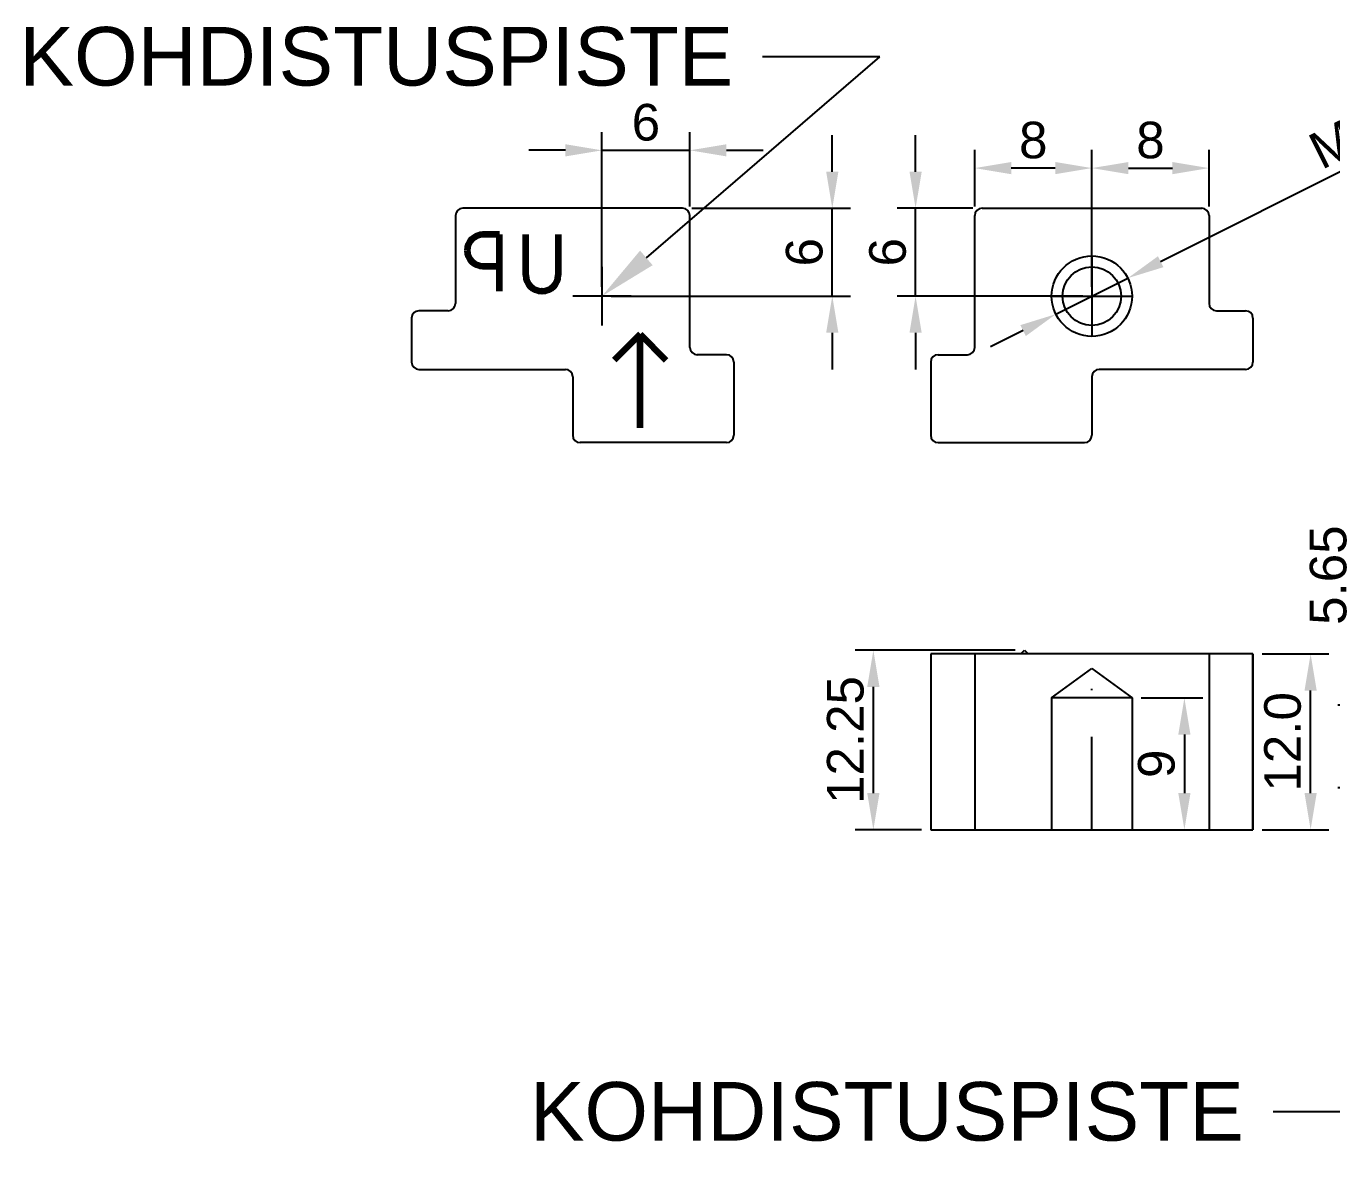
# Model space of a CAD drawing. Header units: millimetres. Extents: x 15 to 570, y 5 to 378.
# Drawn here: x 15 to 104.1, y 6.6 to 84 of the extents above; entities that cross this region are included whole.
import ezdxf
from ezdxf import colors
from ezdxf.entities.mleader import LeaderData, LeaderLine
from ezdxf.math import Vec2, Vec3

# ---------------------------------------------------------------- set-up
doc = ezdxf.new("R2010")
doc.units = ezdxf.units.MM
doc.linetypes.add('KRESKAKROPKA2', pattern=[12.7, 6.35, -3.175, 0, -3.175])
doc.layers.add('b.gruba', color=7, linetype='Continuous', lineweight=90)
doc.layers.add('symetria', color=100, linetype='KRESKAKROPKA2')
doc.layers.add('wymiar', color=10, linetype='Continuous')
doc.styles.get("Standard").update_dxf_attribs({"font": 'arial.ttf'})
doc.dimstyles.new('ISO-25', dxfattribs={"dimtxt": 2.5, "dimasz": 2.5, "dimexe": 1.25, "dimexo": 0.625, "dimtad": 1, "dimtxsty": 'Standard', "dimcen": 2.5, "dimadec": 0, "dimazin": 0, "dimtfac": 1, "dimtmove": 0, "dimatfit": 3, "dimfxl": 1, "dimarcsym": 0})

# ---------------------------------------------------------------- blocks, each defined once
blk = doc.blocks.new('*D266')
at = {"layer": 'Defpoints', "color": 0, "transparency": 16777216}
for p in [(105.809, 37.622), (132.249, 37.622), (134.749, 31.972)]:
    blk.add_point(p, dxfattribs=at)
at = {"layer": 'wymiar', "color": 0, "lineweight": -2, "transparency": 16777216}
for p, q in [((105.809, 40.122), (105.809, 50.384)), ((131.624, 37.622), (104.559, 37.622)), ((105.809, 31.972), (105.809, 37.622)), ((134.124, 31.972), (104.559, 31.972)), ((105.809, 29.472), (105.809, 26.972))]:
    blk.add_line(p, q, dxfattribs=at)
at = {"layer": 'wymiar', "color": 0, "transparency": 16777216}
for points in [[(105.392, 40.122), (106.226, 40.122), (105.809, 37.622)], [(105.392, 29.472), (106.226, 29.472), (105.809, 31.972)]]:
    blk.add_solid(points, dxfattribs=at)
at = {"layer": 'wymiar', "color": 0, "transparency": 16777216, "insert": (103.908, 46.503), "char_height": 2.5, "attachment_point": 5, "rotation": 90}
blk.add_mtext('5.65', dxfattribs=at)
blk = doc.blocks.new('*D310')
at = {"layer": 'Defpoints', "color": 0, "transparency": 16777216}
for p in [(59.816, 71.556), (70.039, 71.556), (54.316, 65.556)]:
    blk.add_point(p, dxfattribs=at)
at = {"layer": 'wymiar', "color": 0, "lineweight": -2, "transparency": 16777216}
for p, q in [((70.039, 74.056), (70.039, 76.556)), ((60.441, 71.556), (71.289, 71.556)), ((70.039, 65.556), (70.039, 71.556)), ((54.941, 65.556), (71.289, 65.556)), ((70.039, 63.056), (70.039, 60.556))]:
    blk.add_line(p, q, dxfattribs=at)
at = {"layer": 'wymiar', "color": 0, "transparency": 16777216}
for points in [[(69.622, 74.056), (70.456, 74.056), (70.039, 71.556)], [(69.622, 63.056), (70.456, 63.056), (70.039, 65.556)]]:
    blk.add_solid(points, dxfattribs=at)
at = {"layer": 'wymiar', "color": 0, "transparency": 16777216, "insert": (68.138, 68.556), "char_height": 2.5, "attachment_point": 5, "rotation": 90}
blk.add_mtext('6', dxfattribs=at)
blk = doc.blocks.new('*D322')
at = {"layer": 'Defpoints', "color": 0, "transparency": 16777216}
for p in [(60.316, 75.515), (60.316, 71.056), (54.316, 65.556)]:
    blk.add_point(p, dxfattribs=at)
at = {"layer": 'wymiar', "color": 0, "lineweight": -2, "transparency": 16777216}
for p, q in [((54.316, 66.181), (54.316, 76.765)), ((60.316, 71.681), (60.316, 76.765)), ((51.816, 75.515), (49.316, 75.515)), ((54.316, 75.515), (60.316, 75.515)), ((62.816, 75.515), (65.316, 75.515))]:
    blk.add_line(p, q, dxfattribs=at)
at = {"layer": 'wymiar', "color": 0, "transparency": 16777216}
for points in [[(51.816, 75.931), (51.816, 75.098), (54.316, 75.515)], [(62.816, 75.931), (62.816, 75.098), (60.316, 75.515)]]:
    blk.add_solid(points, dxfattribs=at)
at = {"layer": 'wymiar', "color": 0, "transparency": 16777216, "insert": (57.316, 77.416), "char_height": 2.5, "attachment_point": 5}
blk.add_mtext('6', dxfattribs=at)
blk = doc.blocks.new('*D325')
at = {"layer": 'Defpoints', "color": 0, "transparency": 16777216}
for p in [(79.762, 74.301), (79.762, 71.056), (87.762, 65.556)]:
    blk.add_point(p, dxfattribs=at)
at = {"layer": 'wymiar', "color": 0, "lineweight": -2, "transparency": 16777216}
for p, q in [((79.762, 71.681), (79.762, 75.551)), ((87.762, 66.181), (87.762, 75.551)), ((85.262, 74.301), (82.262, 74.301))]:
    blk.add_line(p, q, dxfattribs=at)
at = {"layer": 'wymiar', "color": 0, "transparency": 16777216}
for points in [[(82.262, 74.717), (82.262, 73.884), (79.762, 74.301)], [(85.262, 74.717), (85.262, 73.884), (87.762, 74.301)]]:
    blk.add_solid(points, dxfattribs=at)
at = {"layer": 'wymiar', "color": 0, "transparency": 16777216, "insert": (83.762, 76.202), "char_height": 2.5, "attachment_point": 5}
blk.add_mtext('8', dxfattribs=at)
blk = doc.blocks.new('*D326')
at = {"layer": 'Defpoints', "color": 0, "transparency": 16777216}
for p in [(95.762, 74.301), (95.762, 71.056), (87.762, 65.556)]:
    blk.add_point(p, dxfattribs=at)
at = {"layer": 'wymiar', "color": 0, "lineweight": -2, "transparency": 16777216}
for p, q in [((87.762, 66.181), (87.762, 75.551)), ((95.762, 71.681), (95.762, 75.551)), ((90.262, 74.301), (93.262, 74.301))]:
    blk.add_line(p, q, dxfattribs=at)
at = {"layer": 'wymiar', "color": 0, "transparency": 16777216}
for points in [[(90.262, 74.717), (90.262, 73.884), (87.762, 74.301)], [(93.262, 74.717), (93.262, 73.884), (95.762, 74.301)]]:
    blk.add_solid(points, dxfattribs=at)
at = {"layer": 'wymiar', "color": 0, "transparency": 16777216, "insert": (91.762, 76.202), "char_height": 2.5, "attachment_point": 5}
blk.add_mtext('8', dxfattribs=at)
blk = doc.blocks.new('*D327')
at = {"layer": 'Defpoints', "color": 0, "transparency": 16777216}
for p in [(75.727, 71.556), (80.262, 71.556), (87.762, 65.556)]:
    blk.add_point(p, dxfattribs=at)
at = {"layer": 'wymiar', "color": 0, "lineweight": -2, "transparency": 16777216}
for p, q in [((75.727, 74.056), (75.727, 76.556)), ((79.637, 71.556), (74.477, 71.556)), ((75.727, 65.556), (75.727, 71.556)), ((87.137, 65.556), (74.477, 65.556)), ((75.727, 63.056), (75.727, 60.556))]:
    blk.add_line(p, q, dxfattribs=at)
at = {"layer": 'wymiar', "color": 0, "transparency": 16777216}
for points in [[(75.31, 74.056), (76.144, 74.056), (75.727, 71.556)], [(75.31, 63.056), (76.144, 63.056), (75.727, 65.556)]]:
    blk.add_solid(points, dxfattribs=at)
at = {"layer": 'wymiar', "color": 0, "transparency": 16777216, "insert": (73.826, 68.556), "char_height": 2.5, "attachment_point": 5, "rotation": 90}
blk.add_mtext('6', dxfattribs=at)
blk = doc.blocks.new('*D328')
at = {"layer": 'Defpoints', "color": 0, "transparency": 16777216}
for p in [(90.221, 66.787), (85.303, 64.325)]:
    blk.add_point(p, dxfattribs=at)
at = {"layer": 'wymiar', "color": 0, "lineweight": -2, "transparency": 16777216}
for p, q in [((108.458, 75.918), (92.456, 67.906)), ((85.303, 64.325), (90.221, 66.787)), ((83.067, 63.205), (80.832, 62.086))]:
    blk.add_line(p, q, dxfattribs=at)
at = {"layer": 'wymiar', "color": 0, "transparency": 16777216}
for points in [[(92.27, 68.279), (92.643, 67.534), (90.221, 66.787)], [(82.881, 63.578), (83.254, 62.833), (85.303, 64.325)]]:
    blk.add_solid(points, dxfattribs=at)
at = {"layer": 'wymiar', "color": 0, "transparency": 16777216, "insert": (105.066, 76.346), "char_height": 2.5, "attachment_point": 5, "rotation": 26.59563}
blk.add_mtext('M6', dxfattribs=at)
blk = doc.blocks.new('*D330')
at = {"layer": 'Defpoints', "color": 0, "transparency": 16777216}
for p in [(90.512, 38.118), (90.512, 29.118), (94.08, 29.118)]:
    blk.add_point(p, dxfattribs=at)
at = {"layer": 'wymiar', "color": 0, "lineweight": -2, "transparency": 16777216}
for p, q in [((91.137, 38.118), (95.33, 38.118)), ((94.08, 35.618), (94.08, 31.618)), ((91.137, 29.118), (95.33, 29.118))]:
    blk.add_line(p, q, dxfattribs=at)
at = {"layer": 'wymiar', "color": 0, "transparency": 16777216}
for points in [[(93.663, 35.618), (94.496, 35.618), (94.08, 38.118)], [(93.663, 31.618), (94.496, 31.618), (94.08, 29.118)]]:
    blk.add_solid(points, dxfattribs=at)
at = {"layer": 'wymiar', "color": 0, "transparency": 16777216, "insert": (92.178, 33.618), "char_height": 2.5, "attachment_point": 5, "rotation": 90}
blk.add_mtext('9', dxfattribs=at)
blk = doc.blocks.new('*D331')
at = {"layer": 'Defpoints', "color": 0, "transparency": 16777216}
for p in [(98.762, 41.118), (102.696, 41.118), (98.762, 29.118)]:
    blk.add_point(p, dxfattribs=at)
at = {"layer": 'wymiar', "color": 0, "lineweight": -2, "transparency": 16777216}
for p, q in [((99.387, 41.118), (103.946, 41.118)), ((102.696, 31.618), (102.696, 38.618)), ((99.387, 29.118), (103.946, 29.118))]:
    blk.add_line(p, q, dxfattribs=at)
at = {"layer": 'wymiar', "color": 0, "transparency": 16777216}
for points in [[(102.279, 38.618), (103.113, 38.618), (102.696, 41.118)], [(102.279, 31.618), (103.113, 31.618), (102.696, 29.118)]]:
    blk.add_solid(points, dxfattribs=at)
at = {"layer": 'wymiar', "color": 0, "transparency": 16777216, "insert": (100.794, 35.118), "char_height": 2.5, "attachment_point": 5, "rotation": 90}
blk.add_mtext('12.0', dxfattribs=at)
blk = doc.blocks.new('*D332')
at = {"layer": 'Defpoints', "color": 0, "transparency": 16777216}
for p in [(72.844, 41.368), (83.162, 41.368), (76.762, 29.118)]:
    blk.add_point(p, dxfattribs=at)
at = {"layer": 'wymiar', "color": 0, "lineweight": -2, "transparency": 16777216}
for p, q in [((82.537, 41.368), (71.594, 41.368)), ((72.844, 31.618), (72.844, 38.868)), ((76.137, 29.118), (71.594, 29.118))]:
    blk.add_line(p, q, dxfattribs=at)
at = {"layer": 'wymiar', "color": 0, "transparency": 16777216}
for points in [[(72.427, 38.868), (73.261, 38.868), (72.844, 41.368)], [(72.427, 31.618), (73.261, 31.618), (72.844, 29.118)]]:
    blk.add_solid(points, dxfattribs=at)
at = {"layer": 'wymiar', "color": 0, "transparency": 16777216, "insert": (70.942, 35.243), "char_height": 2.5, "attachment_point": 5, "rotation": 90}
blk.add_mtext('12.25', dxfattribs=at)

msp = doc.modelspace()

# ---------------------------------------------------------------- linework, layer by layer
for p, q in [((59.8162, 71.55584), (44.8162, 71.55584)), ((80.2618, 71.55584), (95.2618, 71.55584)), ((44.3162, 71.05584), (44.3162, 65.05584)), ((60.3162, 62.05584), (60.3162, 71.05584)), ((79.7618, 62.05584), (79.7618, 71.05584)), ((95.7618, 71.05584), (95.7618, 65.05584)), ((54.3162, 67.55584), (54.3162, 63.55584)), ((56.3162, 65.55584), (52.3162, 65.55584)), ((43.8162, 64.55584), (41.8162, 64.55584)), ((96.2618, 64.55584), (98.2618, 64.55584)), ((41.3162, 64.05584), (41.3162, 61.05584)), ((98.7618, 64.05584), (98.7618, 61.05584)), ((62.8162, 61.55584), (60.8162, 61.55584)), ((77.2618, 61.55584), (79.2618, 61.55584)), ((63.3162, 61.05584), (63.3162, 56.05584)), ((76.7618, 61.05584), (76.7618, 56.05584)), ((41.8162, 60.55584), (51.8162, 60.55584)), ((52.3162, 60.05584), (52.3162, 56.05584)), ((87.7618, 60.05584), (87.7618, 56.05584)), ((98.2618, 60.55584), (88.2618, 60.55584)), ((62.8162, 55.55584), (52.8162, 55.55584)), ((77.2618, 55.55584), (87.2618, 55.55584)), ((98.7618, 41.11832), (76.7618, 41.11832)), ((76.7618, 41.11832), (76.7618, 29.11832)), ((79.7618, 41.11832), (79.7618, 29.11832)), ((82.9118, 41.11832), (83.1618, 41.36832)), ((83.1618, 41.36832), (83.4118, 41.11832)), ((95.7618, 41.11832), (95.7618, 29.11832)), ((98.7618, 41.11832), (98.7618, 29.11832)), ((98.7618, 29.11832), (98.7618, 41.11832)), ((85.0118, 38.11832), (87.7618, 40.11832)), ((87.7618, 40.11832), (90.5118, 38.11832)), ((90.5118, 38.11832), (85.0118, 38.11832)), ((85.0118, 38.11832), (85.0118, 29.11832)), ((90.5118, 38.11832), (90.5118, 29.11832)), ((76.7618, 29.11832), (98.7618, 29.11832))]:
    msp.add_line(p, q)
for radius in [2.75, 2]:
    msp.add_circle((87.7618, 65.55584), radius)
for centre, start, end in [((44.8162, 71.05584), 90, 180), ((59.8162, 71.05584), 0, 90), ((80.2618, 71.05584), 90, 180), ((95.2618, 71.05584), 0, 90), ((41.8162, 64.05584), 90, 180), ((43.8162, 65.05584), 270, 0), ((96.2618, 65.05584), 180, 270), ((98.2618, 64.05584), 0, 90), ((60.8162, 62.05584), 180, 270), ((62.8162, 61.05584), 0, 90), ((77.2618, 61.05584), 90, 180), ((79.2618, 62.05584), 270, 0), ((41.8162, 61.05584), 180, 270), ((98.2618, 61.05584), 270, 0), ((51.8162, 60.05584), 0, 90), ((88.2618, 60.05584), 90, 180), ((52.8162, 56.05584), 180, 270), ((62.8162, 56.05584), 270, 0), ((77.2618, 56.05584), 180, 270), ((87.2618, 56.05584), 270, 0)]:
    msp.add_arc(centre, 0.5, start, end)
at = {"layer": 'b.gruba'}
for p, q in [((47.3162, 69.75584), (46.1912, 69.75584)), ((47.3162, 67.60584), (47.3162, 69.75584)), ((49.1162, 66.98084), (49.1162, 69.75584)), ((51.3162, 69.75584), (51.3162, 66.98084)), ((45.1162, 68.68084), (45.1162, 68.68084)), ((46.1912, 67.60584), (47.3162, 67.60584)), ((47.3162, 65.90584), (47.3162, 67.60584)), ((50.2412, 65.90584), (50.1912, 65.90584)), ((56.9162, 62.95584), (55.14843, 61.18808)), ((56.9162, 56.55584), (56.9162, 62.95584)), ((56.9162, 62.95584), (58.68397, 61.18808))]:
    msp.add_line(p, q, dxfattribs=at)
for centre, start, end in [((46.1912, 68.68084), 90, 180), ((46.1912, 68.68084), 180, 270), ((50.1912, 66.98084), 180, 270), ((50.2412, 66.98084), 270, 0)]:
    msp.add_arc(centre, 1.075, start, end, dxfattribs=at)
at = {"layer": 'symetria'}
for p, q in [((87.7618, 68.30584), (87.7618, 62.80584)), ((85.0118, 65.55584), (90.5118, 65.55584)), ((87.7618, 29.11832), (87.7618, 40.11832))]:
    msp.add_line(p, q, dxfattribs=at)

# ---------------------------------------------------------------- dimensions: what is measured, and where the dimension line sits
at = {"layer": 'wymiar'}
for base, p1, p2, picture, middle in [((60.3162, 75.51466), (54.3162, 65.55584), (60.3162, 71.05584), '*D322', (57.3162, 77.41609)), ((79.7618, 74.30054), (87.7618, 65.55584), (79.7618, 71.05584), '*D325', (83.7618, 76.20198)), ((95.7618, 74.30054), (87.7618, 65.55584), (95.7618, 71.05584), '*D326', (91.7618, 76.20198))]:
    dim = msp.add_linear_dim(base=base, p1=p1, p2=p2, dimstyle='ISO-25', dxfattribs=at)
    dim.commit()
    dim.dimension.update_dxf_attribs({"geometry": picture, "text_midpoint": middle})
dim = msp.add_diameter_dim_2p(p1=(85.30278, 64.32469), p2=(90.22082, 66.78699), text='M6', dimstyle='ISO-25', dxfattribs=at)
dim.commit()
dim.dimension.update_dxf_attribs({"geometry": '*D328', "text_midpoint": (105.91736, 74.64574), "dimtype": 163})
for base, p1, p2, picture, middle in [((70.039, 71.55584), (54.3162, 65.55584), (59.8162, 71.55584), '*D310', (68.13757, 68.55584)), ((75.72695, 71.55584), (87.7618, 65.55584), (80.2618, 71.55584), '*D327', (73.82552, 68.55584)), ((94.07983, 29.11832), (90.5118, 38.11832), (90.5118, 29.11832), '*D330', (92.1784, 33.61832))]:
    dim = msp.add_linear_dim(base=base, p1=p1, p2=p2, angle=90, dimstyle='ISO-25', dxfattribs=at)
    dim.commit()
    dim.dimension.update_dxf_attribs({"geometry": picture, "text_midpoint": middle})
dim = msp.add_linear_dim(base=(105.80898, 37.62164), p1=(134.7492, 31.97164), p2=(132.2492, 37.62164), angle=90, dimstyle='ISO-25', override={"dimzin": 0, "dimdsep": 46}, dxfattribs=at)
dim.commit()
dim.dimension.update_dxf_attribs({"geometry": '*D266', "text_midpoint": (105.80898, 46.50295), "dimtype": 160})
for base, p1, p2, override, picture, middle in [((72.84384, 41.36832), (76.7618, 29.11832), (83.1618, 41.36832), {"dimdsep": 46}, '*D332', (70.9424, 35.24332)), ((102.69586, 41.11832), (98.7618, 29.11832), (98.7618, 41.11832), {"dimdec": 1, "dimzin": 0, "dimdsep": 46}, '*D331', (100.79443, 35.11832))]:
    dim = msp.add_linear_dim(base=base, p1=p1, p2=p2, angle=90, dimstyle='ISO-25', override=override, dxfattribs=at)
    dim.commit()
    dim.dimension.update_dxf_attribs({"geometry": picture, "text_midpoint": middle})

# ---------------------------------------------------------------- leaders
ml = msp.add_multileader_mtext('Standard', dxfattribs=at)
ml.set_content('KOHDISTUSPISTE', color=256)
ml.set_leader_properties()
ml.build(insert=Vec2(0, 0))
ctx = ml.context
ctx.base_point, ctx.plane_origin = Vec3(13.24475, 81.90462), Vec3(54.3162, 65.55584)
ctx.text_align_type = 2
notes = []
notes.append((ctx, [(0, (1, 1, 0), (73.28295, 81.90462), (-1, 0), 8, [(0, [(54.3162, 65.55584)], 0, [])])]))
ctx.mtext.insert, ctx.mtext.alignment, ctx.mtext.flow_direction = Vec3(63.28295, 83.93872), 3, 5
ml = msp.add_multileader_mtext('Standard', dxfattribs=at)
ml.set_content('KOHDISTUSPISTE', color=256)
ml.set_leader_properties()
ml.build(insert=Vec2(0, 0))
ctx = ml.context
ctx.base_point, ctx.plane_origin = Vec3(48.09524, 9.85161), Vec3(141.7492, 31.62164)
ctx.text_align_type = 2
notes.append((ctx, [(0, (1, 1, 0), (108.13343, 9.85161), (-1, 0), 8, [(0, [(141.7492, 31.62164)], 0, [])])]))
ctx.mtext.insert, ctx.mtext.alignment, ctx.mtext.flow_direction = Vec3(98.13343, 11.88571), 3, 5
for ctx, leaders in notes:
    for number, flags, end, landing, length, lines in leaders:
        leader = LeaderData()
        leader.index, (leader.has_last_leader_line, leader.has_dogleg_vector, leader.attachment_direction) = number, flags
        leader.last_leader_point, leader.dogleg_vector, leader.dogleg_length = Vec3(end), Vec3(landing), length
        for number, points, colour, breaks in lines:
            line = LeaderLine()
            line.index, line.vertices, line.color, line.breaks = number, Vec3.list(points), colors.encode_raw_color(colour), breaks
            leader.lines.append(line)
        ctx.leaders.append(leader)

doc.saveas('drawing.dxf')
